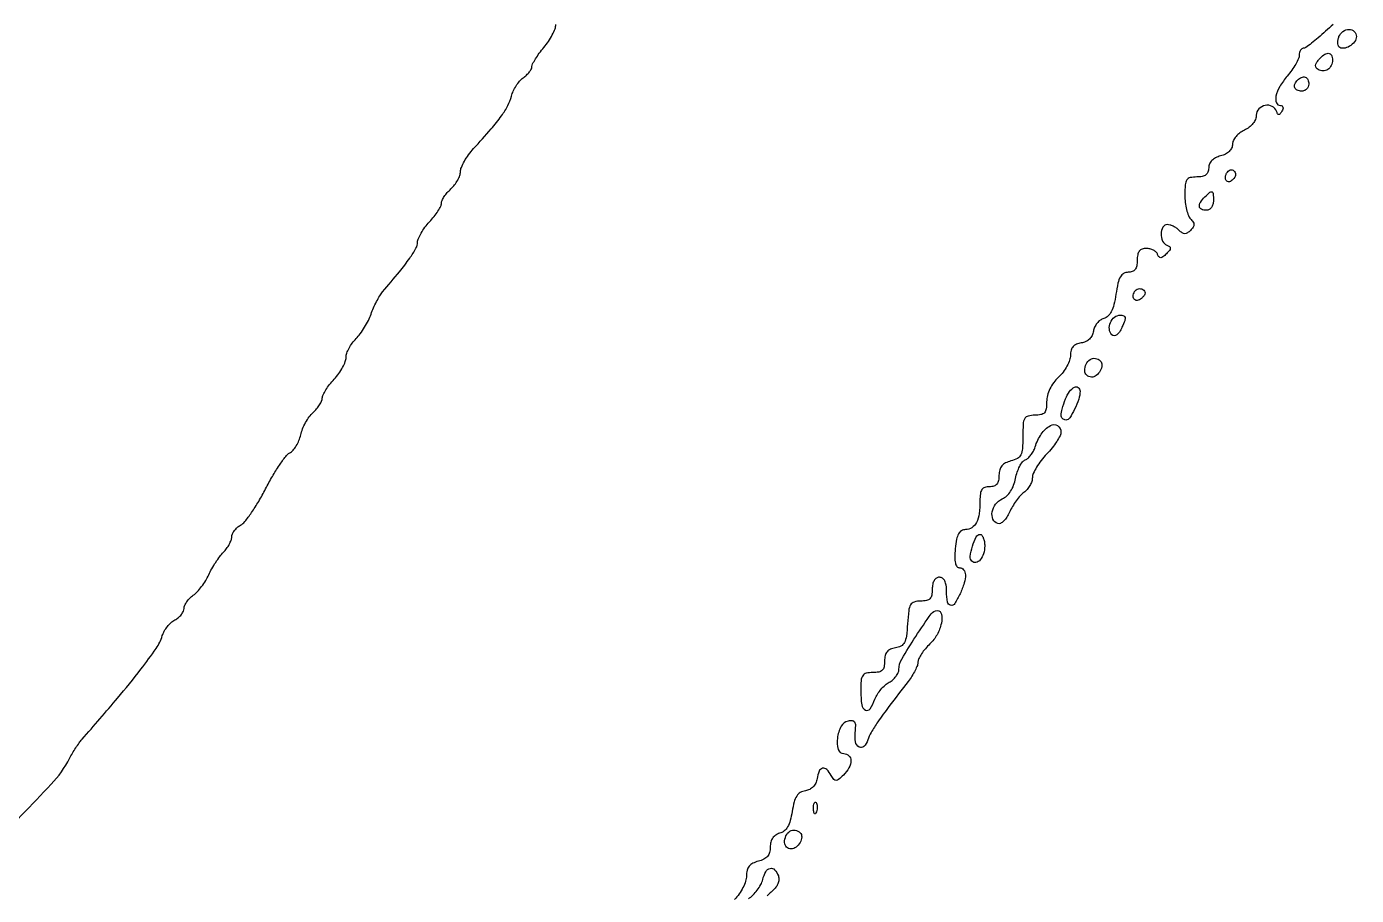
# Model space of a CAD drawing. Extents: x 0 to 2372, y 0 to 2187.
# Drawn here: x 407 to 686, y 1456.2 to 1638.6 of the extents above; entities that cross this region are included whole.
import ezdxf

# ---------------------------------------------------------------- set-up
doc = ezdxf.new("R2010")
doc.units = 0

msp = doc.modelspace()

# ---------------------------------------------------------------- linework, layer by layer
for points in [[(399.574992, 1466.606544, 0.005224), (412.135615, 1479.601808, 0.069796), (415.977855, 1485, -0.014125), (416.571121, 1486.06697, -0.010641), (417.280621, 1487.20625, -0.01078), (417.994014, 1488.249399, -0.024296), (418.588644, 1489, 0.003676), (426.055865, 1497.666504, 0.011242), (430.94287, 1503.692973, 0.014583), (434.123404, 1508.057728, 0.074443), (435.430892, 1510.751061, -0.055092), (435.842226, 1511.688718, -0.038237), (436.496091, 1512.644647, -0.038592), (437.276236, 1513.476226, -0.06227), (438.067725, 1514.036245, 0.051762), (438.806818, 1514.536296, 0.050841), (439.432394, 1515.180227, 0.055326), (439.859905, 1515.863928, 0.112538), (440, 1516.47848, -0.106433), (440.137007, 1517.114822, -0.046475), (440.566113, 1517.86948, -0.043162), (441.189876, 1518.615817, -0.044364), (441.927194, 1519.236451, 0.05289), (442.760541, 1519.962492, 0.025112), (443.676849, 1521.054334, 0.02456), (444.529528, 1522.303672, 0.031855), (445.177194, 1523.529441, -0.022635), (445.811453, 1524.785327, -0.016362), (446.625488, 1526.126118, -0.016584), (447.484738, 1527.351514, -0.034213), (448.25, 1528.236286, 0.036988), (448.919684, 1529.019283, 0.034238), (449.485938, 1529.912199, 0.036041), (449.877774, 1530.778754, 0.088382), (450, 1531.464816, -0.105331), (450.134883, 1532.097994, -0.056446), (450.542535, 1532.789699, -0.052539), (451.140532, 1533.431216, -0.056088), (451.846928, 1533.918078, 0.103086), (452.76067, 1534.682794, 0.016484), (454.150973, 1536.567595, 0.017642), (455.658619, 1538.933781, 0.014652), (457.096928, 1541.549681, -0.013265), (458.522149, 1544.158899, -0.016442), (459.990533, 1546.504394, -0.014844), (461.330456, 1548.373684, -0.1071), (462.168718, 1549.088102, 0.091961), (462.854464, 1549.637918, 0.041521), (463.534652, 1550.573616, 0.039251), (464.108004, 1551.710442, 0.043139), (464.475399, 1552.887991, -0.04279), (464.861584, 1554.128811, -0.029582), (465.49681, 1555.455994, -0.029927), (466.265695, 1556.667835, -0.052551), (467.056681, 1557.551295, 0.033115), (467.80035, 1558.319721, 0.033976), (468.42915, 1559.173326, 0.036093), (468.867449, 1559.98561, 0.10606), (469, 1560.603466, -0.11504), (469.156062, 1561.272782, -0.025371), (469.734375, 1562.309397, -0.025107), (470.543013, 1563.466847, -0.021852), (471.5, 1564.594501, 0.030777), (472.456752, 1565.763517, 0.030525), (473.265625, 1567.044248, 0.032033), (473.830169, 1568.24892, 0.093822), (474, 1569.146023, -0.084755), (474.146582, 1570.004549, -0.037052), (474.610958, 1571.066353, -0.035297), (475.283944, 1572.147172, -0.0395), (476.079858, 1573.079858, 0.037841), (476.954258, 1574.097668, 0.021292), (477.863164, 1575.450664, 0.02115), (478.668996, 1576.902668, 0.032245), (479.230035, 1578.230035, -0.020149), (479.739984, 1579.522813, -0.016251), (480.387508, 1580.868396, -0.016551), (481.0677, 1582.072771, -0.039991), (481.667368, 1582.900177, 0.005451), (485.182413, 1587.105837, 0.018137), (487.359084, 1589.974974, 0.024903), (488.660844, 1592.037774, 0.128997), (489, 1593.330493, -0.103819), (489.164066, 1594.112131, -0.029132), (489.734375, 1595.229211, -0.028044), (490.543161, 1596.446719, -0.02625), (491.5, 1597.594501, 0.020308), (492.457053, 1598.715203, 0.02394), (493.265625, 1599.851845, 0.023806), (493.847527, 1600.861493, 0.119372), (494, 1601.491035, -0.113109), (494.133624, 1602.074163, -0.034039), (494.5875, 1602.869502, -0.032192), (495.23458, 1603.71895, -0.029979), (496, 1604.5, 0.044088), (496.765305, 1605.326269, 0.038595), (497.4125, 1606.310139, 0.040532), (497.857488, 1607.296846, 0.085873), (498, 1608.120509, -0.100328), (498.182006, 1609.01843, -0.02952), (498.807812, 1610.28473, -0.028348), (499.697501, 1611.658513, -0.027045), (500.75, 1612.945616, 0.00619), (504.428421, 1617.07957, 0.022326), (506.618158, 1619.842753, 0.035182), (507.945687, 1621.983183, 0.060678), (508.690178, 1623.939643, -0.047377), (509.067296, 1625.015699, -0.03424), (509.677317, 1626.131739, -0.034828), (510.411253, 1627.12099, -0.061309), (511.161633, 1627.806704, 0.034695), (511.86513, 1628.384135, 0.037882), (512.45998, 1629.03769, 0.04102), (512.87447, 1629.669389, 0.125323), (513, 1630.162348, -0.121165), (513.141995, 1630.739703, -0.018514), (513.734375, 1631.775917, -0.01979), (514.542785, 1632.967943, -0.016001), (515.5, 1634.182369, 0.027795), (516.456801, 1635.456964, 0.027851), (517.265625, 1636.829001, 0.028992), (517.832346, 1638.101418, 0.090507), (518, 1639.020021, -0.085785)], [(681.150921, 1639.025115, 0.016194), (679.523382, 1637.586822, -0.010488), (678.003902, 1636.212831, -0.014633), (676.584754, 1635.053629, -0.010968), (675.370063, 1634.161042, -0.15415), (674.860121, 1634, 0.16225), (674.532034, 1633.890657, 0.096248), (674.252661, 1633.581913, 0.077602), (674.063926, 1633.121064, 0.058518), (674, 1632.576725, -0.105371), (673.842776, 1631.838959, -0.024333), (673.265625, 1630.698782, -0.02408), (672.456957, 1629.424274, -0.021493), (671.5, 1628.182369, 0.040989), (669.930019, 1625.971915, 0.076813), (669.113935, 1623.942362, 0.151562), (669.212107, 1622.578234, 0.308821), (670.059017, 1622, -0.140143), (670.400667, 1621.902322, -0.191232), (670.588955, 1621.647281, -0.138155), (670.582539, 1621.259019, -0.065714), (670.375932, 1620.799254, -0.027962), (669.980133, 1620.232328, -0.230298), (669.705006, 1620.098508, -0.280749), (669.468042, 1620.242948, -0.038577), (669.233582, 1620.799254, 0.203723), (668.332043, 1621.819524, 0.160516), (666.855416, 1622.007829, 0.155361), (665.521826, 1621.279745, 0.193047), (665, 1619.978561, -0.099216), (664.821994, 1619.090323, -0.068524), (664.29994, 1618.204205, -0.06243), (663.4986, 1617.416428, -0.056219), (662.5, 1616.818046, 0.055463), (661.543881, 1616.247077, 0.05511), (660.734375, 1615.478821, 0.060297), (660.182952, 1614.638969, 0.115645), (660, 1613.858537, -0.110406), (659.823865, 1613.070589, -0.089258), (659.320506, 1612.362351, -0.076935), (658.524615, 1611.792594, -0.055514), (657.5, 1611.410644, 0.055092), (656.454981, 1611.022088, 0.080962), (655.663337, 1610.447766, 0.09348), (655.172211, 1609.722417, 0.102549), (655, 1608.891592, -0.085868), (654.85031, 1608.026385, -0.146135), (654.41959, 1607.439159, -0.117408), (653.658327, 1607.104674, -0.045091), (652.5, 1607, 0.052939), (651.120986, 1606.853583, 0.196817), (650.414474, 1606.37, 0.128192), (650.078381, 1605.378802, 0.017981), (650, 1603.2, 0.02863), (650.088408, 1601.657267, 0.030274), (650.3525, 1600.16375, 0.031761), (650.737286, 1598.915624, 0.106108), (651.2, 1598.2, -0.049631), (651.734592, 1597.547259, -0.147822), (651.9, 1597, -0.147822), (651.734592, 1596.452741, -0.049631), (651.2, 1595.8, -0.049631), (650.547259, 1595.265408, -0.147822), (650, 1595.1, -0.147822), (649.452741, 1595.265408, -0.049631), (648.8, 1595.8, 0.047088), (648.24499, 1596.259276, 0.037433), (647.570625, 1596.6475, 0.038655), (646.884742, 1596.913724, 0.073375), (646.3, 1597, 0.273327), (645.394091, 1596.464798, 0.1236), (645.029775, 1595.081971, 0.108013), (645.345084, 1593.554318, 0.202871), (646.25, 1592.708333, -0.074242), (646.791793, 1592.412592, -0.252947), (646.952882, 1592.058943, -0.154062), (646.769647, 1591.59179, -0.026476), (646.125, 1590.875, -0.026476), (645.40821, 1590.230353, -0.154062), (644.941057, 1590.047118, -0.252947), (644.587408, 1590.208207, -0.074242), (644.291667, 1590.75, 0.117654), (643.974456, 1591.228224, 0.066702), (643.404948, 1591.632812, 0.060765), (642.683705, 1591.906843, 0.060503), (641.916667, 1592, 0.083381), (641.035338, 1591.851998, 0.147035), (640.441667, 1591.423913, 0.11907), (640.105082, 1590.664212, 0.045039), (640, 1589.5, -0.045103), (639.895409, 1588.342896, -0.117065), (639.561354, 1587.581309, -0.14594), (638.975455, 1587.150039, -0.086389), (638.113544, 1587, 0.131931), (637.160689, 1586.744124, 0.134941), (636.473851, 1586.046823, 0.072977), (635.968229, 1584.719172, 0.017335), (635.535158, 1582.385882, -0.021528), (635.112365, 1580.209794, -0.057488), (634.571511, 1578.727191, -0.086311), (633.873533, 1577.783529, -0.127174), (632.977807, 1577.283945, 0.09235), (632.241679, 1576.937431, 0.064474), (631.570409, 1576.30843, 0.062565), (631.062498, 1575.505735, 0.074538), (630.806193, 1574.648063, -0.077867), (630.525315, 1573.730352, -0.087874), (629.98444, 1572.98498, -0.086017), (629.20977, 1572.459359, -0.070985), (628.25, 1572.180449, 0.06324), (627.231328, 1571.901382, 0.115277), (626.534729, 1571.400654, 0.115845), (626.134248, 1570.645012, 0.06426), (626, 1569.604763, -0.085316), (625.822505, 1568.572114, -0.039257), (625.265625, 1567.321458, -0.037388), (624.456657, 1566.065253, -0.042459), (623.5, 1565, 0.045709), (622.4747, 1563.843303, 0.045986), (621.678978, 1562.521807, 0.048227), (621.170727, 1561.145293, 0.06442), (621, 1559.825686, -0.034445), (620.897074, 1558.333378, -0.14771), (620.528815, 1557.532569, -0.166366), (619.807449, 1557.122637, -0.046797), (618.5, 1557, 0.058497), (617.09383, 1556.834923, 0.210054), (616.389479, 1556.301905, 0.114921), (616.068304, 1555.185254, 0.012807), (616, 1552.519052, -0.016409), (615.916386, 1549.971841, -0.097683), (615.575513, 1548.692406, -0.156022), (614.850021, 1547.936196, -0.062751), (613.5, 1547.410644, 0.053868), (612.344052, 1546.984051, 0.104882), (611.576922, 1546.376077, 0.11005), (611.144996, 1545.53082, 0.063382), (611, 1544.391592, -0.049347), (610.88971, 1543.276822, -0.125461), (610.540934, 1542.548949, -0.144909), (609.924108, 1542.139053, -0.074815), (609, 1542, 0.080229), (608.030179, 1541.843377, 0.163879), (607.421338, 1541.385223, 0.118266), (607.094247, 1540.530236, 0.032499), (607, 1539.081787, -0.03114), (606.829239, 1536.342669, -0.083692), (606.269999, 1534.478941, -0.132173), (605.320682, 1533.399477, -0.14772), (603.998047, 1533, 0.131112), (603.128832, 1532.768084, 0.138975), (602.513396, 1532.137371, 0.079396), (602.100608, 1530.964842, 0.021244), (601.82861, 1529, 0.018713), (601.723007, 1527.17045, 0.06016), (601.844513, 1525.958725, 0.114818), (602.181015, 1525.259885, 0.227142), (602.723574, 1525, -0.23477), (603.580595, 1524.574121, -0.158089), (603.946419, 1523.522714, -0.081208), (603.703017, 1521.805546, -0.031174), (602.839485, 1519.547053, -0.03525), (601.736901, 1517.519145, -0.298552), (600.835153, 1517.114206, -0.325627), (600.170466, 1517.782072, -0.038372), (600, 1520, 0.033607), (599.911037, 1521.322075, 0.082504), (599.625, 1522.25, 0.12651), (599.148955, 1522.797909, 0.152103), (598.5, 1523, 0.140575), (597.88002, 1522.822179, 0.118484), (597.4, 1522.333333, 0.088208), (597.09863, 1521.543379, 0.04716), (597, 1520.5, -0.04537), (596.885354, 1519.239141, -0.149336), (596.505479, 1518.505602, -0.152423), (595.786097, 1518.118224, -0.047898), (594.554791, 1518, 0.069276), (593.197643, 1517.811058, 0.194742), (592.455116, 1517.233194, 0.102743), (592.054143, 1516.023331, 0.012796), (591.804791, 1513.25, -0.015171), (591.557007, 1510.633479, -0.08572), (591.149887, 1509.297425, -0.154754), (590.436894, 1508.567807, -0.087414), (589.25, 1508.180449, 0.063704), (588.205346, 1507.893226, 0.122993), (587.514308, 1507.378386, 0.117225), (587.126366, 1506.580071, 0.054795), (587, 1505.430449, -0.048567), (586.881089, 1504.209141, -0.152513), (586.492846, 1503.493045, -0.148603), (585.758735, 1503.114354, -0.045331), (584.5, 1503, 0.05449), (583.111634, 1502.848244, 0.201266), (582.40625, 1502.35, 0.124134), (582.074999, 1501.321544, 0.016149), (582, 1499, 0.03508), (582.194713, 1496.228123, 0.241442), (582.957209, 1495.146576, 0.386266), (583.938589, 1495.401682, 0.054036), (584.976883, 1497.439198, -0.049378), (585.4819, 1498.453415, -0.034747), (586.233408, 1499.483828, -0.035199), (587.100182, 1500.377763, -0.059836), (587.952132, 1500.974382, 0.055668), (588.735386, 1501.513251, 0.052387), (589.398439, 1502.221744, 0.056356), (589.850534, 1502.984563, 0.105998), (590, 1503.681678, -0.133582), (590.581295, 1505.818647, -0.011961), (593.538645, 1510.587395, -0.008829), (596.759826, 1515.329437, -0.243777), (598.053454, 1516, -0.360205), (598.93398, 1515.271085, -0.101908), (598.904704, 1513.353694, -0.070109), (598.003335, 1510.947121, -0.07973), (596.5, 1509, 0.027453), (595.543159, 1507.996728, 0.030209), (594.734375, 1506.924883, 0.031639), (594.164, 1505.935054, 0.115384), (594, 1505.233847, -0.091865), (593.866547, 1504.513618, -0.025083), (593.396748, 1503.451885, -0.024479), (592.732402, 1502.27989, -0.023293), (591.946376, 1501.158161, 0.002524), (587.897423, 1495.862253, 0.010873), (585.574259, 1492.648719, 0.017613), (584.164497, 1490.444358, 0.056667), (583.454676, 1488.857196, -0.113643), (582.6464, 1487.489153, -0.351009), (581.653959, 1487.353658, -0.216101), (580.891994, 1488.453951, -0.075276), (580.833276, 1490.426613, 0.024874), (580.934173, 1491.849853, 0.145714), (580.737535, 1492.564934, 0.233223), (580.241343, 1492.872434, 0.071093), (579.333276, 1492.831172, 0.23051), (577.871783, 1491.74198, 0.086898), (577.088188, 1489.243125, 0.102599), (577.262931, 1486.885187, 0.334817), (578.436642, 1486, -0.193808), (579.512446, 1485.566727, -0.209628), (579.94214, 1484.526669, -0.125857), (579.524576, 1483.028872, -0.065875), (578.339563, 1481.482421, -0.017792), (577.33493, 1480.54685, -0.17326), (576.801932, 1480.339432, -0.240739), (576.354921, 1480.552328, -0.035921), (575.789873, 1481.410992, 0.066892), (574.859638, 1482.650559, 0.258643), (573.969976, 1482.913362, 0.245464), (573.239661, 1482.297759, 0.062063), (572.819551, 1480.75, -0.070944), (572.541642, 1479.793384, -0.085287), (572.01758, 1479.018323, -0.087425), (571.276823, 1478.476314, -0.079063), (570.369184, 1478.196067, 0.097026), (569.307283, 1477.826246, 0.119056), (568.55216, 1477.10049, 0.078857), (568.012756, 1475.862279, 0.023727), (567.591227, 1473.845137, -0.026845), (567.183579, 1471.953376, -0.063886), (566.633012, 1470.627253, -0.089174), (565.90633, 1469.76274, -0.109977), (564.972043, 1469.282438, 0.084413), (564.137733, 1468.905642, 0.094721), (563.513051, 1468.285797, 0.08798), (563.129937, 1467.439061, 0.062428), (563, 1466.402421, -0.064948), (562.853635, 1465.280391, -0.109601), (562.419306, 1464.441537, -0.103749), (561.651051, 1463.835444, -0.053873), (560.5, 1463.410644, 0.053872), (559.336128, 1462.981116, 0.106731), (558.570825, 1462.370001, 0.110713), (558.142756, 1461.514122, 0.060885), (558, 1460.346137, -0.079443), (557.822018, 1459.233012, -0.037926), (557.265625, 1457.890598, -0.036362), (556.456731, 1456.545517, -0.042846), (555.5, 1455.409091, 0.034996)], [(558.404802, 1455.529581, 0.050568), (559.370543, 1456.312281, 0.036234), (560.28363, 1457.361324, 0.036792), (561.014253, 1458.50062, 0.062776), (561.423854, 1459.552634, -0.063085), (562.072453, 1461.215453, -0.212012), (562.977769, 1461.910919, -0.275418), (563.916325, 1461.620284, -0.091903), (564.698143, 1460.344242, -0.110847), (564.817559, 1459.529975, -0.08694), (564.59734, 1458.662534, -0.071714), (564.039061, 1457.782358, -0.045458), (563.166759, 1456.93395, 0.026997), (562.337397, 1456.184782, 0.031315)]]:
    msp.add_lwpolyline(points, format="xyb")
for points in [[(686, 1636.468615, -0.167075), (685.619821, 1635.362628, -0.095607), (684.54506, 1634.423832, -0.10414), (683.275961, 1634.003535, -0.228264), (682.333333, 1634.333333, -0.144288), (682.152447, 1634.665389, -0.054487), (682.097364, 1635.196542, -0.048176), (682.161418, 1635.823541, -0.042105), (682.345077, 1636.456872, -0.145988), (683.184452, 1637.546616, -0.156591), (684.460126, 1637.960704, -0.194134), (685.548771, 1637.525526, -0.204536)], [(681, 1631.559017, -0.112441), (680.734775, 1630.394527, -0.134726), (679.999355, 1629.548755, -0.146432), (678.986054, 1629.239252, -0.140722), (677.951442, 1629.530011, -0.110253), (677.564792, 1629.907337, -0.160707), (677.443671, 1630.36394, -0.115588), (677.608797, 1630.918193, -0.043282), (678.073886, 1631.589028, -0.055654), (679.150631, 1632.626612, -0.168041), (680.10355, 1632.945273, -0.273493), (680.749754, 1632.554235, -0.123798)], [(676, 1626.5, -0.099038), (675.885486, 1625.927543, -0.097945), (675.559375, 1625.440625, -0.097945), (675.072457, 1625.114514, -0.099038), (674.5, 1625, -0.103678), (673.569797, 1625.19498, -0.206496), (673.066255, 1625.735179, -0.193059), (673.095775, 1626.503522, -0.091649), (673.666667, 1627.333333, -0.091649), (674.496478, 1627.904225, -0.193059), (675.264821, 1627.933745, -0.206496), (675.80502, 1627.430203, -0.103678)], [(660.457295, 1606.930902, -0.100833), (659.729313, 1606.156577, -0.232893), (658.960958, 1606.034454, -0.293249), (658.524242, 1606.552641, -0.124688), (658.63617, 1607.494256, -0.065363), (658.923314, 1608.023704, -0.09613), (659.308894, 1608.38409, -0.122565), (659.728896, 1608.521435, -0.157716), (660.121097, 1608.425158, -0.101208), (660.424976, 1608.139039, -0.09843), (660.59586, 1607.753836, -0.097419), (660.607364, 1607.329162, -0.09691)], [(656, 1602, -0.072314), (655.888136, 1601.230589, -0.08892), (655.5625, 1600.583333, -0.10214), (655.075754, 1600.153209, -0.130775), (654.5, 1600, -0.102562), (653.483981, 1600.210625, -0.270106), (653.059476, 1600.787548, -0.175672), (653.277957, 1601.676264, -0.049176), (654.2, 1602.8, -0.015012), (655.275516, 1603.812801, -0.293947), (655.70517, 1603.879304, -0.281132), (655.957332, 1603.514221, -0.014086)], [(641.103799, 1581.703799, -0.113251), (640.214666, 1581.146534, -0.251496), (639.448742, 1581.268926, -0.258096), (639.141241, 1581.967994, -0.116221), (639.468963, 1582.949781, -0.09291), (639.801911, 1583.315254, -0.096292), (640.240657, 1583.529717, -0.099247), (640.716563, 1583.560607, -0.105525), (641.156231, 1583.403444, -0.094625), (641.531428, 1583.059296, -0.169261), (641.655459, 1582.664644, -0.136091), (641.515485, 1582.214314, -0.053431)], [(636.805687, 1575.472874, -0.033206), (636.254432, 1574.449049, -0.093256), (635.704133, 1573.853917, -0.171699), (635.179838, 1573.692617, -0.188118), (634.694343, 1573.905657, -0.175116), (634.161412, 1575.041553, -0.124759), (634.382114, 1576.442364, -0.123523), (635.246672, 1577.578918, -0.170291), (636.447176, 1578, -0.084939), (637.162872, 1577.877536, -0.279702), (637.453969, 1577.522229, -0.126775), (637.378198, 1576.84414, -0.016012)], [(632.264432, 1568.402234, -0.2156), (632.601122, 1567.509634, -0.110164), (632.259312, 1566.336188, -0.102084), (631.41984, 1565.352279, -0.166767), (630.393011, 1565, -0.094654), (629.861291, 1565.101569, -0.096806), (629.409197, 1565.391667, -0.098907), (629.106563, 1565.824567, -0.103603), (629, 1566.333333, -0.103919), (629.29643, 1567.744179, -0.14902), (630.123846, 1568.706715, -0.181908), (631.217658, 1568.934142, -0.158948)], [(628, 1562.0651, -0.079423), (627.731238, 1560.383813, -0.034772), (626.877934, 1558.287352, -0.029628), (625.830797, 1556.438388, -0.254346), (625.024751, 1556, -0.202615), (624.340943, 1556.288963, -0.192319), (624.052217, 1556.989053, -0.077151), (624.238535, 1558.284598, -0.016624), (624.975249, 1560.4349, -0.062262), (625.790992, 1561.972822, -0.116631), (626.837743, 1562.903066, -0.295189), (627.617156, 1562.840774, -0.233344)], [(624, 1553.490898, -0.118124), (623.813103, 1552.71083, -0.025709), (623.11875, 1551.502952, -0.025435), (622.148396, 1550.155147, -0.021972), (621, 1548.842584, 0.025954), (619.851774, 1547.508944, 0.02817), (618.88125, 1546.09824, 0.029242), (618.195782, 1544.806332, 0.107751), (618, 1543.90839, -0.081707), (617.871217, 1543.125571, -0.047872), (617.481415, 1542.25684, -0.046316), (616.910063, 1541.439378, -0.057823), (616.234604, 1540.806704, 0.051978), (615.468736, 1540.105928, 0.024005), (614.620912, 1539.052958, 0.02347), (613.827809, 1537.850189, 0.030063), (613.220253, 1536.67145, -0.039839), (612.651421, 1535.618838, -0.056103), (611.975207, 1534.794778, -0.070781), (611.29969, 1534.302029, -0.20548), (610.735649, 1534.254784, -0.214854), (609.741155, 1535.17205, -0.146437), (609.567089, 1536.724008, -0.11899), (610.293871, 1538.369201, -0.126743), (611.677324, 1539.455836, 0.083811), (612.62788, 1540.079828, 0.061303), (613.442893, 1541.047022, 0.054868), (614.074951, 1542.297072, 0.043293), (614.482497, 1543.758393, -0.034709), (614.826503, 1545.078957, -0.039532), (615.339151, 1546.280587, -0.043318), (615.932786, 1547.209083, -0.138106), (616.517106, 1547.644938, 0.09317), (617.103967, 1548.006534, 0.044752), (617.704639, 1548.659989, 0.042271), (618.227591, 1549.476947, 0.047), (618.584322, 1550.342381, -0.074286), (619.881152, 1553.059228, -0.113114), (621.782877, 1554.837555, -0.27685), (623.2605, 1554.817515, -0.259891)], [(608, 1529.559017, -0.073167), (607.761399, 1527.93723, -0.101693), (607.066116, 1526.64876, -0.165851), (606.166101, 1526.103674, -0.255674), (605.313372, 1526.353294, -0.235157), (604.967828, 1527.383994, -0.038746), (605.431026, 1529.496006, -0.038345), (606.202853, 1531.485929, -0.288675), (607.019052, 1532, -0.225739), (607.394664, 1531.821314, -0.075295), (607.711847, 1531.282961, -0.057296), (607.928267, 1530.493763, -0.038314)], [(572.683114, 1473.8125, -0.054073), (572.461564, 1473.395823, -0.470617), (572.279315, 1473.37858, -0.168741), (572.137993, 1473.670344, -0.018894), (572.078947, 1474.416667, -0.028489), (572.089945, 1475.112848, -0.077125), (572.200665, 1475.592839, -0.208169), (572.385309, 1475.77538, -0.296942), (572.604167, 1475.729167, -0.126455), (572.797407, 1475.402231, -0.060344), (572.876576, 1474.916927, -0.05415), (572.839148, 1474.359369, -0.051402)], [(569.264432, 1469.402234, -0.2156), (569.601122, 1468.509634, -0.110164), (569.259312, 1467.336188, -0.102084), (568.41984, 1466.352279, -0.166767), (567.393011, 1466, -0.094654), (566.861291, 1466.101569, -0.096806), (566.409197, 1466.391667, -0.098907), (566.106563, 1466.824567, -0.103603), (566, 1467.333333, -0.103919), (566.29643, 1468.744179, -0.14902), (567.123846, 1469.706715, -0.181908), (568.217658, 1469.934142, -0.158948)]]:
    msp.add_lwpolyline(points, format="xyb", close=True)

doc.saveas('drawing.dxf')
